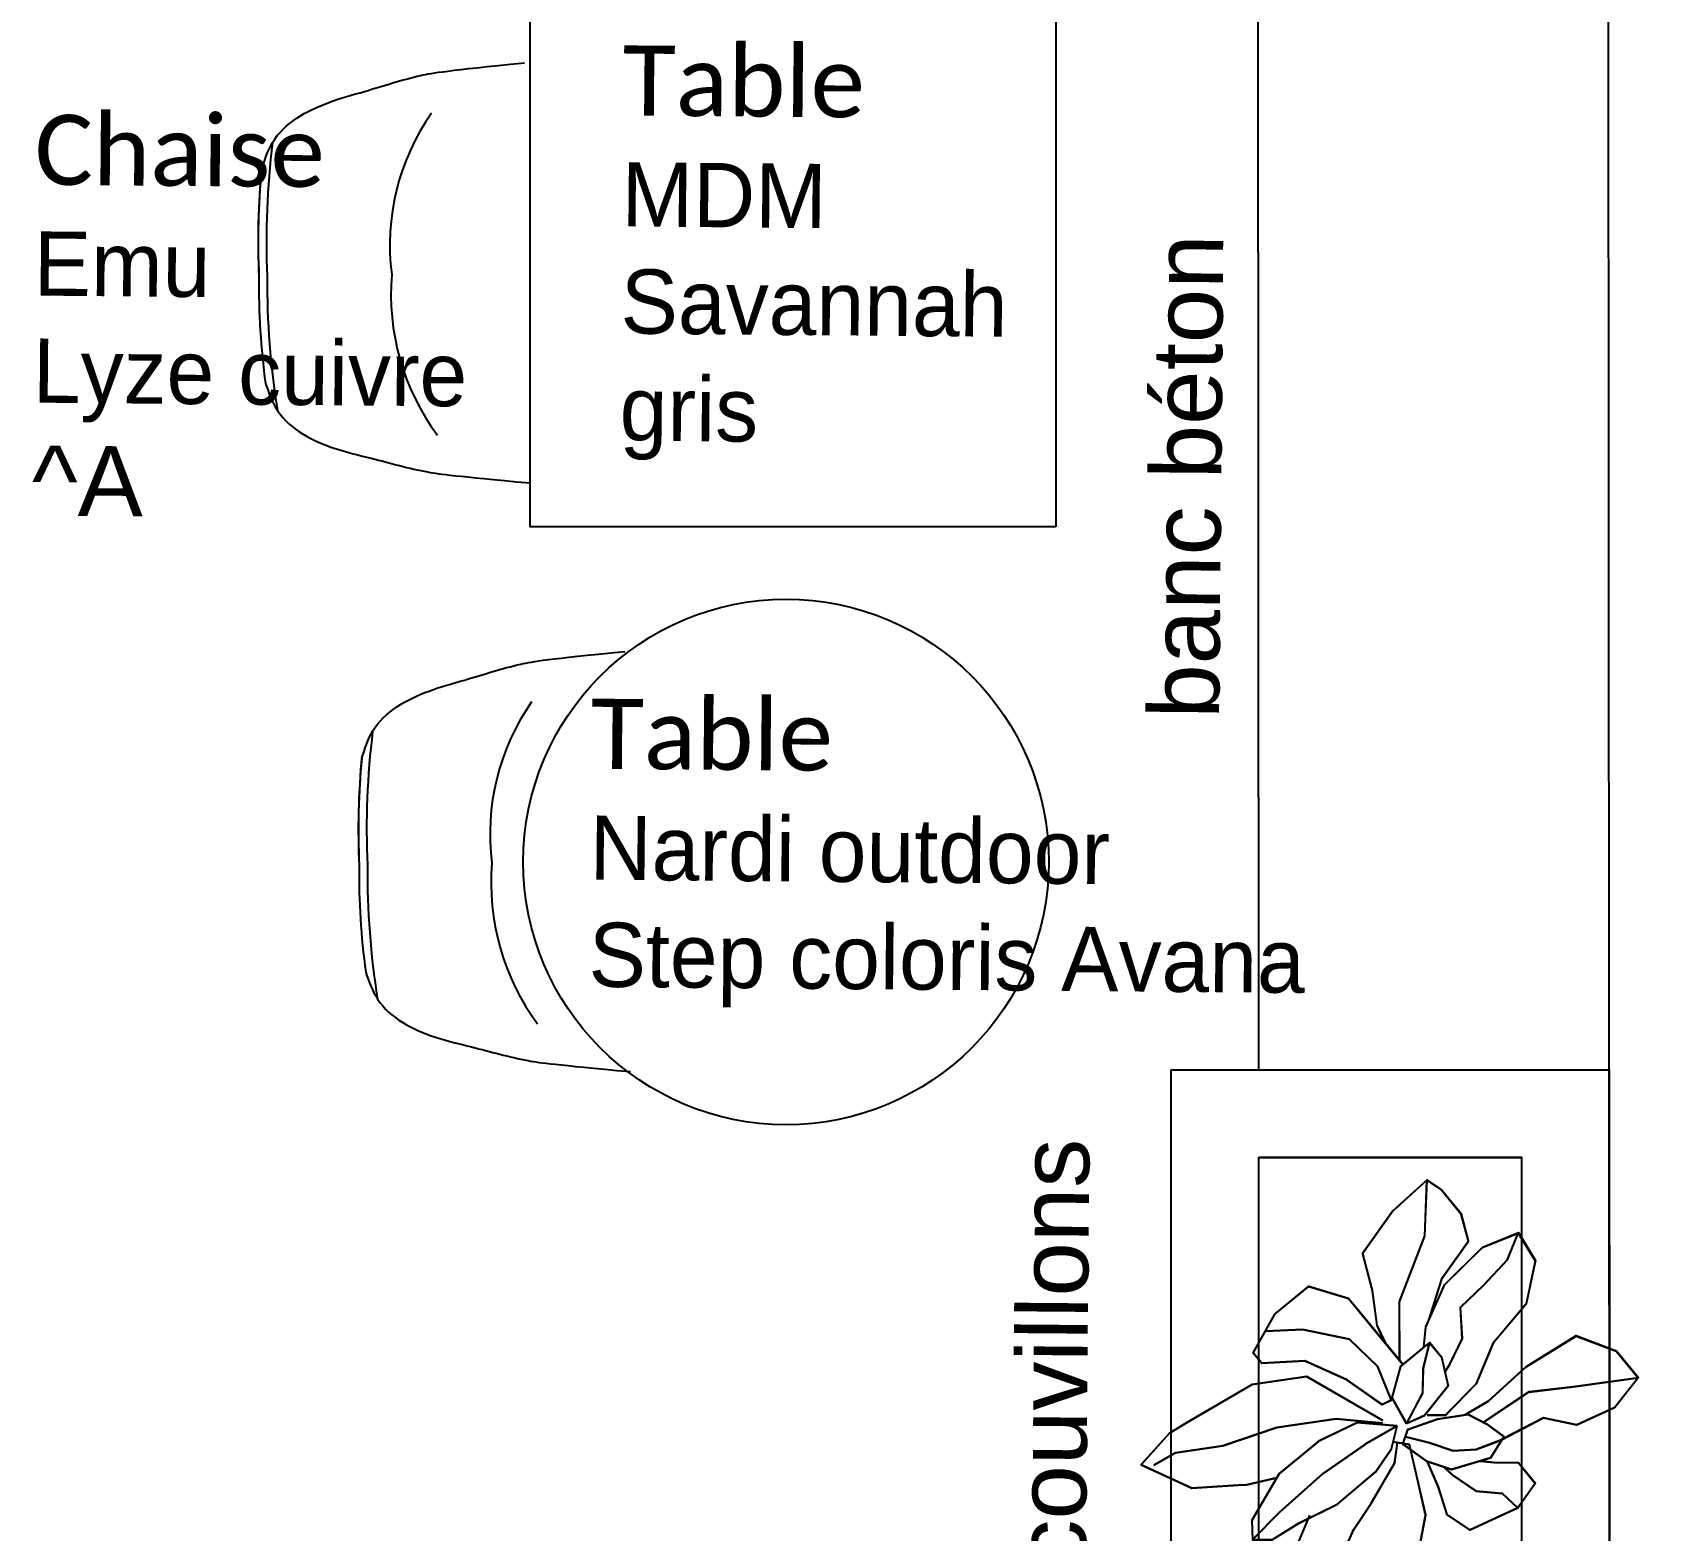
# Model space of a CAD drawing. Extents: x -27 to 25.3, y -8.5 to 57.5.
# Drawn here: x -10.686 to -8.836, y 53.079 to 54.789 of the extents above; entities that cross this region are included whole.
import ezdxf

# ---------------------------------------------------------------- set-up
doc = ezdxf.new("R2010")
doc.units = 0
doc.header["$LTSCALE"] = 0.002
for name, color, linetype, true_color in [('04-MOBILIER', 1, 'Continuous', 0xff0000), ('SA-ELEVATION', 2, 'Continuous', 0xffff00), ('V_VEGETATION', 7, 'Continuous', 0x3f7f00)]:
    doc.layers.add(name, color=color, linetype=linetype, true_color=true_color)
for name, color, linetype in [('07-MOBILIER URBAIN', 1, 'Continuous'), ('_ANNO-CONCEPT-T', 7, 'Continuous'), ('A-mobilier', 252, 'Continuous')]:
    doc.layers.add(name, color=color, linetype=linetype)
doc.styles.get("Standard").update_dxf_attribs({"font": 'ARIALN.TTF'})

# ---------------------------------------------------------------- blocks, each defined once
blk = doc.blocks.new('plante 1')
at = {"layer": 'V_VEGETATION', "color": 114}
for points in [[(12.9205, 22.4992), (12.9072, 22.5025), (12.894, 22.5498), (12.8704, 22.5971), (12.8309, 22.6261), (12.8309, 22.6418), (12.8783, 22.6602), (12.9282, 22.6602), (12.9545, 22.6208), (12.9545, 22.563), (12.9545, 22.5228)], [(12.9545, 22.5289), (12.997, 22.5807), (13.067, 22.6202), (13.1096, 22.6681)], [(13.0103, 22.5435), (13.0518, 22.5708), (13.1018, 22.584), (13.1149, 22.6129), (13.1149, 22.6497), (13.1096, 22.6681), (13.0571, 22.6655), (12.9992, 22.6497), (12.9808, 22.6103), (12.9598, 22.5761), (12.9545, 22.5551)], [(12.9183, 22.4997), (12.9308, 22.5393), (12.9256, 22.584), (12.8914, 22.6261), (12.8573, 22.6521)], [(12.7217, 22.6286), (12.6986, 22.6318), (12.6509, 22.6246), (12.6787, 22.5674), (12.7217, 22.5362)], [(12.8959, 22.4881), (12.8607, 22.5819), (12.8068, 22.6147), (12.7217, 22.6286)], [(12.8936, 22.4858), (12.8561, 22.5233), (12.7974, 22.5585), (12.7365, 22.5819), (12.6896, 22.61), (12.6618, 22.6149)], [(12.9854, 22.5228), (13.0018, 22.5393), (13.0492, 22.563), (13.1096, 22.5682), (13.1517, 22.5551), (13.1465, 22.5183), (13.107, 22.4867), (13.0492, 22.4762), (13.0045, 22.4525), (12.9545, 22.4473), (12.9387, 22.4604)], [(12.9861, 22.4858), (12.9966, 22.4893), (13.0255, 22.5025), (13.0465, 22.5314), (13.0834, 22.534), (13.1228, 22.5393), (13.1517, 22.5551)], [(12.7217, 22.5362), (12.7295, 22.5303), (12.761, 22.5146)], [(12.9045, 22.4728), (12.8719, 22.5046), (12.8242, 22.5165), (12.7662, 22.5165), (12.7081, 22.495), (12.6946, 22.4775), (12.7121, 22.4632), (12.7479, 22.4585), (12.7956, 22.4473), (12.8521, 22.4481), (12.8831, 22.4569), (12.9045, 22.4728)], [(12.9148, 22.4681), (12.9209, 22.5015), (12.9513, 22.5228), (12.9939, 22.5228), (12.9939, 22.5015), (12.9787, 22.4711), (12.9361, 22.462), (12.9148, 22.4681)], [(12.9148, 22.4681), (12.9513, 22.4833), (12.9696, 22.5046), (12.9939, 22.5228)], [(12.9045, 22.4728), (12.8632, 22.4799), (12.8044, 22.4847), (12.7384, 22.4823), (12.6946, 22.4775)], [(12.7626, 22.4578), (12.7126, 22.4315), (12.6784, 22.3947), (12.6653, 22.3473), (12.7152, 22.3263), (12.7652, 22.3316), (12.8336, 22.3473), (12.8651, 22.3736), (12.8862, 22.4157), (12.9019, 22.4473), (12.8894, 22.4616)], [(12.6653, 22.3473), (12.7152, 22.3684), (12.7494, 22.392), (12.7915, 22.4131), (12.8257, 22.4236), (12.8756, 22.442), (12.8927, 22.4578)], [(12.9118, 22.462), (12.9453, 22.4498), (12.9757, 22.4316), (12.9848, 22.4103), (12.9909, 22.3859), (12.9635, 22.3768), (12.9209, 22.395), (12.9057, 22.4194), (12.8966, 22.4529), (12.9118, 22.462)], [(12.9042, 22.4574), (12.9209, 22.4346), (12.9361, 22.4103), (12.9574, 22.395), (12.9874, 22.3847)], [(12.9728, 22.4333), (13.0031, 22.4285), (13.0609, 22.4316), (13.1278, 22.4224), (13.1522, 22.3798), (13.1522, 22.3403), (13.1096, 22.3311), (13.0639, 22.3433), (13.0396, 22.3737), (12.9874, 22.3847)], [(12.9529, 22.3814), (12.9635, 22.3707), (12.9848, 22.3524), (12.9848, 22.322), (12.9513, 22.3129), (12.8935, 22.3281), (12.8844, 22.3585), (12.8966, 22.389), (12.9057, 22.4194)], [(12.9162, 22.4027), (12.9179, 22.389), (12.927, 22.3585), (12.9483, 22.3372), (12.9513, 22.3129)], [(12.9848, 22.4133), (13.0457, 22.4072), (13.0883, 22.3798), (13.1522, 22.3403)]]:
    blk.add_lwpolyline(points, dxfattribs=at)
blk = doc.blocks.new('Xref-R4-2018-11')
blk.add_line((-6.1574, 36.8818), (-6.1634, 50.1813))
at = {"linetype": 'Continuous'}
blk.add_lwpolyline([(-6.5618, 46.7361), (-6.5624, 47.981)], dxfattribs=at)
for points in [[(-6.6619, 46.7362), (-6.1618, 46.7359), (-6.1605, 45.5371), (-6.6618, 45.5372)], [(-6.5619, 46.6361), (-6.2618, 46.636), (-6.2618, 45.6318), (-6.5618, 45.6359)]]:
    blk.add_lwpolyline(points, close=True, dxfattribs=at)
at = {"layer": 'V_VEGETATION', "rotation": 39.47999672052596}
blk.add_blockref('plante 1', (-2.0758, 20.7788), dxfattribs=at)
blk = doc.blocks.new('A$C7F8468B1')
at = {"layer": '04-MOBILIER'}
for centre, radius, start, end in [((20.83, -69.03), 91.49, 88.4948, 98.0977), ((20.78, -61.3), 84.71, 88.3377, 96.6108), ((25.69, -61.3), 84.71, 83.3892, 91.6623), ((25.64, -68.09), 91.49, 83.6625, 91.5052), ((25.64, -69.03), 91.49, 81.9023, 91.5052), ((20.45, -18.63), 26.98, 84.0728, 125.5143), ((26.1, -17.83), 26.2, 53.8955, 96.2776)]:
    blk.add_arc(centre, radius, start, end, dxfattribs=at)
for points in [[(11.03, 22.85), (9.95, 22.49), (6.33, 21.28), (3.61, 16.17), (2.14, 10.18), (0.57, 5.15), (0.11, 1.52), (-0.87, -7.16)], [(35.45, 22.85), (36.52, 22.49), (40.14, 21.28), (42.86, 16.17), (44.33, 10.18), (45.91, 5.15), (46.37, 1.52), (47.12, -7.39)]]:
    blk.add_open_spline(points, degree=3, knots=[0, 0, 0, 0, 3.716681, 12.506628, 17.24982, 24.62784, 29.757352, 29.757352, 29.757352, 29.757352], dxfattribs=at)
blk = doc.blocks.new('A$C0E126796')
at = {"layer": '07-MOBILIER URBAIN', "linetype": 'Continuous'}
blk.add_lwpolyline([(5.2281, 15.5372), (5.2276, 16.7822)], dxfattribs=at)
for points in [[(5.1281, 15.5373), (5.6281, 15.5371), (5.6295, 14.3382), (5.1282, 14.3384)], [(5.2281, 15.4372), (5.5281, 15.4371), (5.5282, 14.4329), (5.2282, 14.437)]]:
    blk.add_lwpolyline(points, close=True, dxfattribs=at)
at = {"layer": 'SA-ELEVATION', "ltscale": 0.01}
blk.add_lwpolyline([(4.9963, 16.1574), (4.3963, 16.1574), (4.3963, 16.7574), (4.9963, 16.7574)], close=True, dxfattribs=at)
blk.add_circle((4.6884, 15.7746, 0), 0.3, dxfattribs=at)
at = {"layer": 'SA-ELEVATION', "xscale": 0.01, "yscale": 0.01, "zscale": 0.01, "rotation": 91.05311645173236}
for p in [(4.3246, 16.2147), (4.439, 15.5426)]:
    blk.add_blockref('A$C7F8468B1', p, dxfattribs=at)
at = {"layer": 'V_VEGETATION', "rotation": 39.47999672052596}
blk.add_blockref('plante 1', (9.7141, -10.4201), dxfattribs=at)
at = {"layer": '_ANNO-CONCEPT-T', "char_height": 0.08, "width": 1.472401, "attachment_point": 1}
for s, insert, rotation in [('{\\fCalibri|b0|i0|c0|p34;Table\\P\\fMangal|b0|i0|c0|p2;\\H0.91667x;MDM \\PSavannah \\Pgris}', (4.5022, 16.707), 359.5012), ('{\\fCalibri|b0|i0|c0|p34;Chaise\\P\\fMangal|b0|i0|c0|p2;\\H0.91667x;Emu\\PLyze cuivre\\P\\fArial|b0|i0|c0|p34;\\H1.0909x;^A}', (3.8311, 16.628), 359.5012), ('{\\fArial|b0|i0|c0|p34;banc béton}', (5.1028, 15.9386), 89.5012), ('{\\fCalibri|b0|i0|c0|p34;Table\\P\\fMangal|b0|i0|c0|p2;\\H0.91667x;Nardi outdoor \\PStep coloris Avana}', (4.4657, 15.9611), 359.5012), ('{\\fArial|b0|i0|c0|p34;herbe aux écouvillons}', (4.9454, 14.3781), 89.5012)]:
    blk.add_mtext(s, dxfattribs=dict(at, insert=insert, rotation=rotation))

msp = doc.modelspace()

# ---------------------------------------------------------------- block references
at = {"ltscale": 0.01}
msp.add_blockref('Xref-R4-2018-11', (-2.7244, 6.8691), dxfattribs=at)
at = {"layer": 'A-mobilier', "color": 30, "ltscale": 0.01, "true_color": 0xff7f00}
msp.add_blockref('A$C0E126796', (-14.5144, 38.0676), dxfattribs=at)

doc.saveas('drawing.dxf')
